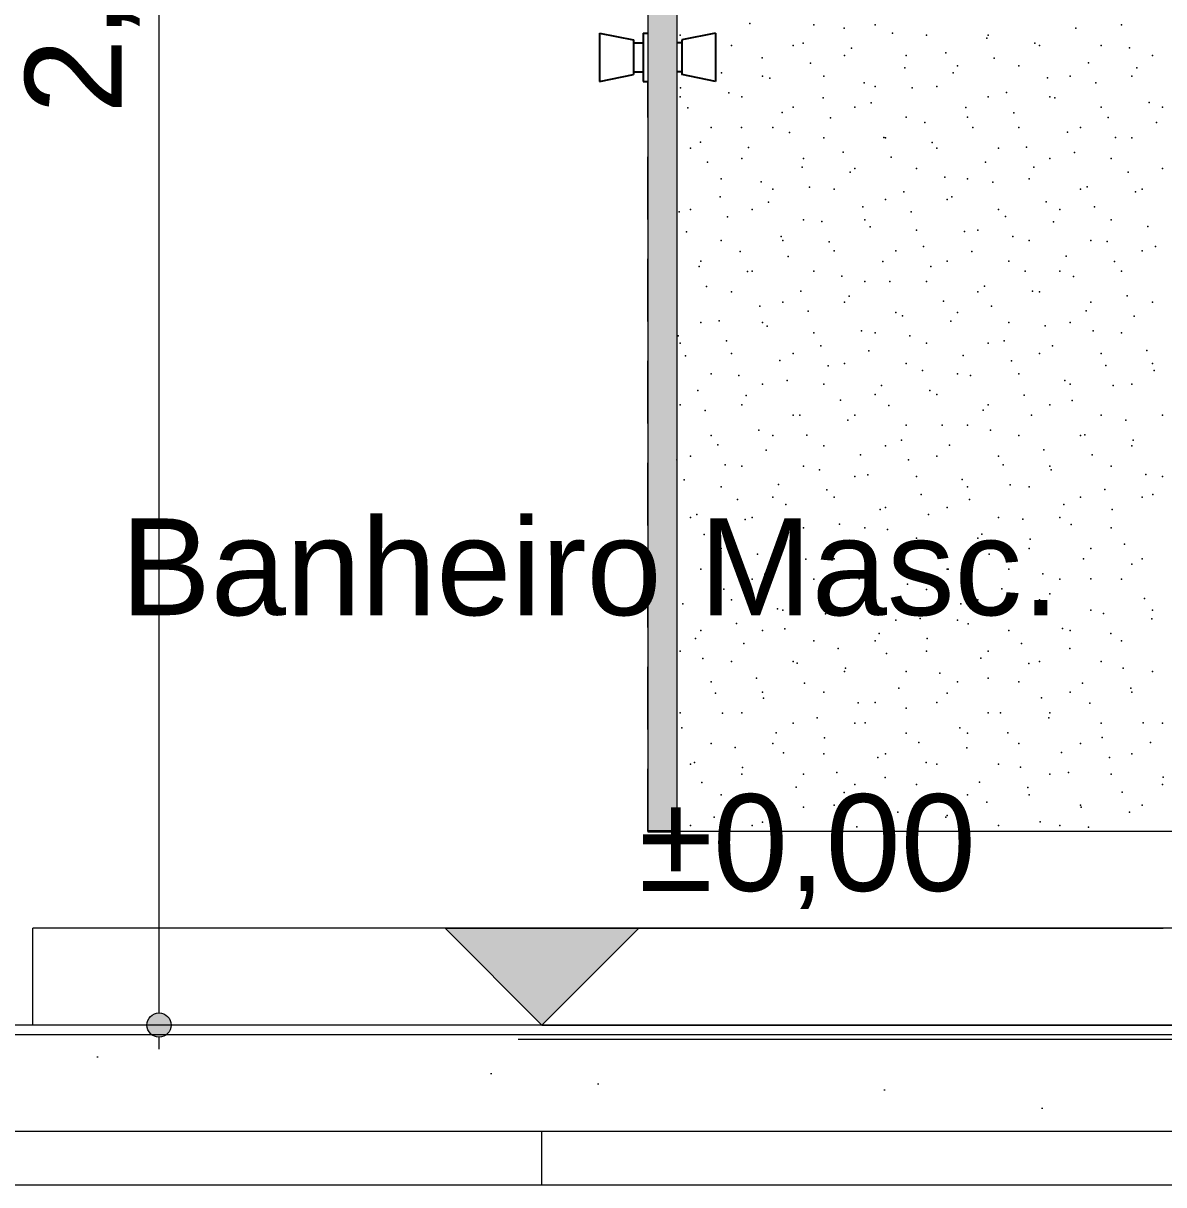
# Model space of a CAD drawing. Header units: metres. Extents: x -77 to 97, y 0 to 6.
# Drawn here: x -46.15 to -44.971, y -0.165 to 1.035 of the extents above; entities that cross this region are included whole.
import ezdxf

# ---------------------------------------------------------------- set-up
doc = ezdxf.new("R2010")
doc.units = ezdxf.units.M
doc.header["$MEASUREMENT"] = 0
for name, color, linetype, lineweight in [('0_Caneta_No__1', 7, 'Continuous', 35), ('LAJES.EST_Caneta_No__241', 7, 'Continuous', 13), ('LAJES.EST_Caneta_No__4', 7, 'Continuous', 20), ('LAJES.EST_Caneta_No__7', 7, 'Continuous', 13), ('PAREDE.ARQ_Caneta_No__1', 7, 'Continuous', 35), ('PAREDE.ARQ_Caneta_No__241', 7, 'Continuous', 13), ('PISO - Rodapé_Caneta_No__11', 7, 'Continuous', 5), ('Portas Archicad_Caneta_No__3', 7, 'Continuous', 25)]:
    doc.layers.add(name, color=color, linetype=linetype, lineweight=lineweight)
doc.layers.add('COTAS CORTE', color=7, linetype='Continuous')
for name, color, linetype, lineweight, true_color in [('COTAS CORTE_Caneta_No__25', 7, 'Continuous', 13, 0x982312), ('LAJES.EST_Caneta_No__16', 7, 'Continuous', 0, 0xc9c9c9), ('LAJES.EST_Caneta_No__254', 7, 'Continuous', 0, 0xd1c9ad), ('LAJES.EST_Caneta_No__97', 7, 'Continuous', 5, 0x6b6b6b), ('PAREDE.ARQ_Caneta_No__97', 7, 'Continuous', 5, 0x6b6b6b), ('Portas Archicad_Caneta_No__97', 7, 'Continuous', 5, 0x6b6b6b)]:
    doc.layers.add(name, color=color, linetype=linetype, lineweight=lineweight, true_color=true_color)
doc.styles.add('ESTILO_GERADO_1', font='arial.ttf')
doc.dimstyles.new('ESTILO_GERADO__5', dxfattribs={"dimtxt": 0.1, "dimasz": 0.0475, "dimexe": 0.18, "dimexo": 0.837656, "dimgap": 0, "dimtad": 1, "dimzin": 0, "dimdsep": 46, "dimtxsty": 'ESTILO_GERADO_1', "dimblk": 'ARROWHEAD_11', "dimblk1": 'ARROWHEAD_11', "dimblk2": 'ARROWHEAD_11', "dimcen": 0.09, "dimclrd": 256, "dimclre": 256, "dimclrt": 256, "dimadec": 0, "dimazin": 0, "dimtfac": 1, "dimtdec": 4, "dimtmove": 0, "dimatfit": 3, "dimfxl": 0, "dimtolj": 1, "dimtzin": 0, "dimarcsym": 0})
doc.dimstyles.new('ESTILO_GERADO__7', dxfattribs={"dimtxt": 0.1, "dimasz": 0.0475, "dimexe": 0.18, "dimexo": 0.479633, "dimgap": 0, "dimtad": 1, "dimzin": 0, "dimdsep": 46, "dimtxsty": 'ESTILO_GERADO_1', "dimblk": 'ARROWHEAD_11', "dimblk1": 'ARROWHEAD_11', "dimblk2": 'ARROWHEAD_11', "dimcen": 0.09, "dimclrd": 256, "dimclre": 256, "dimclrt": 256, "dimadec": 0, "dimazin": 0, "dimtfac": 1, "dimtdec": 4, "dimtmove": 0, "dimatfit": 3, "dimfxl": 0, "dimtolj": 1, "dimtzin": 0, "dimarcsym": 0})
doc.dimstyles.new('ESTILO_GERADO__8', dxfattribs={"dimtxt": 0.1, "dimasz": 0.0475, "dimexe": 0.18, "dimexo": 2.111193, "dimgap": 0, "dimtad": 1, "dimzin": 0, "dimdsep": 46, "dimtxsty": 'ESTILO_GERADO_1', "dimblk": 'ARROWHEAD_11', "dimblk1": 'ARROWHEAD_11', "dimblk2": 'ARROWHEAD_11', "dimcen": 0.09, "dimclrd": 256, "dimclre": 256, "dimclrt": 256, "dimadec": 0, "dimazin": 0, "dimtfac": 1, "dimtdec": 4, "dimtmove": 0, "dimatfit": 3, "dimfxl": 0, "dimtolj": 1, "dimtzin": 0, "dimarcsym": 0})

# ---------------------------------------------------------------- blocks, each defined once
blk = doc.blocks.new('*D18')
at = {"layer": 'COTAS CORTE_Caneta_No__25', "linetype": 'Continuous', "lineweight": 13, "true_color": 0x982312}
for points in [[(-43.7841, 3.16), (-43.7832, 3.1552), (-43.7804, 3.1512), (-43.7764, 3.1485), (-43.7716, 3.1475), (-43.7668, 3.1485), (-43.7628, 3.1512), (-43.7601, 3.1552), (-43.7591, 3.16), (-43.7601, 3.1648), (-43.7628, 3.1688), (-43.7668, 3.1715), (-43.7716, 3.1725), (-43.7764, 3.1715), (-43.7804, 3.1688), (-43.7832, 3.1648)], [(-43.7841, 3.15), (-43.7832, 3.1452), (-43.7804, 3.1412), (-43.7764, 3.1385), (-43.7716, 3.1375), (-43.7668, 3.1385), (-43.7628, 3.1412), (-43.7601, 3.1452), (-43.7591, 3.15), (-43.7601, 3.1548), (-43.7628, 3.1588), (-43.7668, 3.1615), (-43.7716, 3.1625), (-43.7764, 3.1615), (-43.7804, 3.1588), (-43.7832, 3.1548)], [(-43.7841, -0.015), (-43.7832, -0.0198), (-43.7804, -0.0238), (-43.7764, -0.0265), (-43.7716, -0.0275), (-43.7668, -0.0265), (-43.7628, -0.0238), (-43.7601, -0.0198), (-43.7591, -0.015), (-43.7601, -0.0102), (-43.7628, -0.0062), (-43.7668, -0.0035), (-43.7716, -0.0025), (-43.7764, -0.0035), (-43.7804, -0.0062), (-43.7832, -0.0102)]]:
    blk.add_hatch(color=24, dxfattribs=at).paths.add_polyline_path(points)
at = {"layer": 'COTAS CORTE_Caneta_No__25', "color": 24, "linetype": 'Continuous', "lineweight": 13, "true_color": 0x982312}
for p, q in [((-43.7841, 3.15), (-44.6093, 3.15)), ((-43.7247, 3.15), (-43.7591, 3.15)), ((-43.7716, -0.0025), (-43.7716, 3.1375)), ((-43.7841, -0.015), (-43.8185, -0.015)), ((-42.934, -0.015), (-43.7591, -0.015)), ((-43.7716, -0.04), (-43.7716, -0.0275))]:
    blk.add_line(p, q, dxfattribs=at)
for centre in [(-43.7716, 3.15), (-43.7716, -0.015)]:
    blk.add_circle(centre, 0.0125, dxfattribs=at)
at = {"layer": 'COTAS CORTE_Caneta_No__25', "color": 24, "lineweight": 13, "true_color": 0x982312, "char_height": 0.1, "attachment_point": 7, "rotation": 90, "style": 'ESTILO_GERADO_1'}
for s, insert in [('\\A1;{\\pql;\\fArial|b0|i0|c0|p0;\\W1.000000;0,01}', (-43.7916, 2.8706)), ('\\A1;{\\pql;\\fArial|b0|i0|c0|p0;\\W1.000000;3,16}', (-43.7916, 1.3006))]:
    blk.add_mtext(s, dxfattribs=dict(at, insert=insert))
blk = doc.blocks.new('ARROWHEAD_11')
at = {"color": 0, "linetype": 'Continuous', "lineweight": 0}
blk.add_line((0, 0), (-1, 0), dxfattribs=at)
at = {"color": 0, "linetype": 'Continuous', "lineweight": 0, "const_width": 0.25, "flags": 128}
blk.add_lwpolyline([(-0.125, 0, 1), (0.125, 0, 1)], format="xyb", close=True, dxfattribs=at)
blk = doc.blocks.new('*D34')
at = {"layer": 'COTAS CORTE_Caneta_No__25', "linetype": 'Continuous', "lineweight": 13, "true_color": 0x982312}
for points in [[(-46.0217, 2.15), (-46.0208, 2.1452), (-46.0181, 2.1412), (-46.014, 2.1385), (-46.0092, 2.1375), (-46.0044, 2.1385), (-46.0004, 2.1412), (-45.9977, 2.1452), (-45.9967, 2.15), (-45.9977, 2.1548), (-46.0004, 2.1588), (-46.0044, 2.1615), (-46.0092, 2.1625), (-46.014, 2.1615), (-46.0181, 2.1588), (-46.0208, 2.1548)], [(-46.0217, 0), (-46.0208, -0.0048), (-46.0181, -0.0088), (-46.014, -0.0115), (-46.0092, -0.0125), (-46.0044, -0.0115), (-46.0004, -0.0088), (-45.9977, -0.0048), (-45.9967, 0), (-45.9977, 0.0048), (-46.0004, 0.0088), (-46.0044, 0.0115), (-46.0092, 0.0125), (-46.014, 0.0115), (-46.0181, 0.0088), (-46.0208, 0.0048)]]:
    blk.add_hatch(color=24, dxfattribs=at).paths.add_polyline_path(points)
at = {"layer": 'COTAS CORTE_Caneta_No__25', "color": 24, "linetype": 'Continuous', "lineweight": 13, "true_color": 0x982312}
for p, q in [((-46.0092, 2.1625), (-46.0092, 2.175)), ((-46.0217, 2.15), (-46.4889, 2.15)), ((-45.9623, 2.15), (-45.9967, 2.15)), ((-46.0092, 0.0125), (-46.0092, 2.1375)), ((-46.0217, 0), (-46.4889, 0)), ((-45.9623, 0), (-45.9967, 0)), ((-46.0092, -0.025), (-46.0092, -0.0125))]:
    blk.add_line(p, q, dxfattribs=at)
for centre in [(-46.0092, 2.15), (-46.0092, 0)]:
    blk.add_circle(centre, 0.0125, dxfattribs=at)
at = {"layer": 'COTAS CORTE_Caneta_No__25', "color": 24, "lineweight": 13, "true_color": 0x982312, "insert": (-46.0292, 0.9415), "char_height": 0.1, "attachment_point": 7, "rotation": 90, "style": 'ESTILO_GERADO_1'}
blk.add_mtext('\\A1;{\\pql;\\fArial|b0|i0|c0|p0;\\W1.000000;2,15}', dxfattribs=at)
blk = doc.blocks.new('*D37')
at = {"layer": 'COTAS CORTE_Caneta_No__25', "linetype": 'Continuous', "lineweight": 13, "true_color": 0x982312}
for points in [[(-43.5392, 4.7), (-43.5383, 4.6952), (-43.5356, 4.6912), (-43.5315, 4.6885), (-43.5267, 4.6875), (-43.522, 4.6885), (-43.5179, 4.6912), (-43.5152, 4.6952), (-43.5142, 4.7), (-43.5152, 4.7048), (-43.5179, 4.7088), (-43.522, 4.7115), (-43.5267, 4.7125), (-43.5315, 4.7115), (-43.5356, 4.7088), (-43.5383, 4.7048)], [(-43.5392, -0.015), (-43.5383, -0.0198), (-43.5356, -0.0238), (-43.5315, -0.0265), (-43.5267, -0.0275), (-43.522, -0.0265), (-43.5179, -0.0238), (-43.5152, -0.0198), (-43.5142, -0.015), (-43.5152, -0.0102), (-43.5179, -0.0062), (-43.522, -0.0035), (-43.5267, -0.0025), (-43.5315, -0.0035), (-43.5356, -0.0062), (-43.5383, -0.0102)]]:
    blk.add_hatch(color=24, dxfattribs=at).paths.add_polyline_path(points)
at = {"layer": 'COTAS CORTE_Caneta_No__25', "color": 24, "linetype": 'Continuous', "lineweight": 13, "true_color": 0x982312}
for p, q in [((-43.5267, 4.7125), (-43.5267, 4.725)), ((-43.5392, 4.7), (-45.6379, 4.7)), ((-43.4799, 4.7), (-43.5142, 4.7)), ((-43.5267, -0.0025), (-43.5267, 4.6875)), ((-43.5392, -0.015), (-45.6379, -0.015)), ((-43.4799, -0.015), (-43.5142, -0.015)), ((-43.5267, -0.04), (-43.5267, -0.0275))]:
    blk.add_line(p, q, dxfattribs=at)
for centre in [(-43.5267, 4.7), (-43.5267, -0.015)]:
    blk.add_circle(centre, 0.0125, dxfattribs=at)
at = {"layer": 'COTAS CORTE_Caneta_No__25', "color": 24, "lineweight": 13, "true_color": 0x982312, "insert": (-43.5467, 2.209), "char_height": 0.1, "attachment_point": 7, "rotation": 90, "style": 'ESTILO_GERADO_1'}
blk.add_mtext('\\A1;{\\pql;\\fArial|b0|i0|c0|p0;\\W1.000000;4,72}', dxfattribs=at)

msp = doc.modelspace()

# ---------------------------------------------------------------- hatches: boundary and pattern name
at = {"layer": 'COTAS CORTE_Caneta_No__25', "linetype": 'Continuous', "lineweight": 13, "true_color": 0x982312}
msp.add_hatch(color=24, dxfattribs=at).paths.add_polyline_path([(-45.6135, 0), (-45.5135, 0.1), (-45.7135, 0.1)])
at = {"layer": 'LAJES.EST_Caneta_No__254', "linetype": 'Continuous', "lineweight": 0, "true_color": 0xd1c9ad}
h = msp.add_hatch(dxfattribs=at)
h.set_pattern_fill('Haie_OD_0001', color=9, style=0, pattern_type=2)
h.set_pattern_definition([(45, (0, 0.5), (-0.159099, 0.159099), [0, -0.15, 0, -0.225]), (110, (0.5, 0.5), (0.2114308, 0.0769545), [0, -0.11, 0, -0.19])])
h.paths.add_polyline_path([(-50.5157, 0), (-50.5157, -0.01), (-44.014, -0.01), (-44.014, 0)])
at = {"layer": 'LAJES.EST_Caneta_No__97', "linetype": 'Continuous', "lineweight": 5, "true_color": 0x6b6b6b}
h = msp.add_hatch(dxfattribs=at)
h.set_pattern_fill('AR_CONC_0001', color=251, style=0, pattern_type=2)
h.set_pattern_definition([(50, (0, 0), (-0.546554, 0.0478173), [0.05715, -0.62865]), (355, (0, 0), (-0.10573, 0.5731705), [0.04572, -0.502922]), (100.4514, (0.04555, -0.004), (0.440824, 0.525353), [0.04857, -0.534271]), (46.1842, (0, 0.1524), (-0.813237, 0.126127), [0.085725, -0.942975]), (96.6356, (0.0678, 0.1419), (0.712212, 0.742278), [0.072855, -0.801407]), (351.1842, (0, 0.1524), (0.712212, 0.742278), [0.06858, -0.754379]), (21, (0.0762, 0.1143), (-0.454843, 0.3067956), [0.05715, -0.62865]), (326, (0.0762, 0.1143), (0.185406, 0.552564), [0.04572, -0.50292]), (71.4514, (0.1141, 0.08873), (0.640249, 0.2457683), [0.04857, -0.53427]), (37.5, (0, 0), (0.0092658, 0.2536651), [0, -0.496824, 0, -0.51054, 0, -0.504825]), (7.5, (0, 0), (0.200459, 0.3005417), [0, -0.291084, 0, -0.485394, 0, -0.192405]), (327.5, (-0.16993, 0), (-0.4067718, 0.0171862), [0, -0.1905, 0, -0.59436, 0, -0.78867]), (317.5, (-0.24613, 0), (0.4443875, 0.0762795), [0, -0.24765, 0, -0.394716, 0, -0.56007])])
h.paths.add_polyline_path([(-50.5157, -0.11), (-44.014, -0.11), (-44.014, -0.01), (-50.5157, -0.01)])
at = {"layer": 'PAREDE.ARQ_Caneta_No__97', "linetype": 'Continuous', "lineweight": 5, "true_color": 0x6b6b6b}
h = msp.add_hatch(dxfattribs=at)
h.set_pattern_fill('cut_stone_0001', color=251, style=0, pattern_type=2)
h.set_pattern_definition([(45, (0, 0.05), (-0.015909903, 0.015909903), [0, -0.015, 0, -0.0225]), (110, (0.05, 0.05), (0.021143084, 0.007695453), [0, -0.011, 0, -0.019])])
h.paths.add_polyline_path([(-45.474, 2), (-45.504, 2), (-45.504, 0.2), (-45.474, 0.2)])

# ---------------------------------------------------------------- linework, layer by layer
at = {"layer": 'COTAS CORTE_Caneta_No__25', "color": 24, "linetype": 'Continuous', "lineweight": 13, "true_color": 0x982312}
for p, q in [((-45.6135, 0), (-45.7135, 0.1)), ((-45.7135, 0.1), (-45.5135, 0.1)), ((-45.5135, 0.1), (-45.6135, 0)), ((-45.5135, 0.1), (-44.9713, 0.1)), ((-45.6135, 0), (-45.6885, 0)), ((-45.6135, 0), (-43.7643, 0))]:
    msp.add_line(p, q, dxfattribs=at)
at = {"layer": 'LAJES.EST_Caneta_No__16', "color": 9, "linetype": 'Continuous', "lineweight": 0, "true_color": 0xc9c9c9}
msp.add_line((-53.814, -0.165), (-45.6136, -0.165), dxfattribs=at)
at = {"layer": 'LAJES.EST_Caneta_No__241', "color": 7, "linetype": 'Continuous', "lineweight": 13}
for q in [(-45.6136, -0.11), (-44.014, -0.165)]:
    msp.add_line((-45.6136, -0.165), q, dxfattribs=at)
at = {"layer": 'LAJES.EST_Caneta_No__4', "color": 7, "linetype": 'Continuous', "lineweight": 20}
msp.add_line((-44.014, -0.11), (-50.5157, -0.11), dxfattribs=at)
at = {"layer": 'LAJES.EST_Caneta_No__7', "color": 7, "linetype": 'Continuous', "lineweight": 13}
for p, q in [((-44.234, 0), (-47.2924, 0)), ((-44.014, -0.01), (-50.5157, -0.01))]:
    msp.add_line(p, q, dxfattribs=at)
at = {"layer": 'PAREDE.ARQ_Caneta_No__1', "color": 7, "linetype": 'Continuous', "lineweight": 35}
msp.add_line((-45.474, 0.2), (-45.504, 0.2), dxfattribs=at)
at = {"layer": 'PAREDE.ARQ_Caneta_No__241', "color": 7, "linetype": 'Continuous', "lineweight": 13}
for p, q in [((-45.504, 2), (-45.504, 0.2)), ((-45.474, 2), (-45.474, 0.2)), ((-44.7787, 0.2), (-45.474, 0.2))]:
    msp.add_line(p, q, dxfattribs=at)
at = {"layer": 'PAREDE.ARQ_Caneta_No__97', "color": 251, "linetype": 'Continuous', "lineweight": 5, "true_color": 0x6b6b6b}
for p in [(-45.3987, 1.0349), (-45.3326, 1.0334), (-45.269, 1.0334), (-45.0144, 1.0334), (-45.4705, 1.0228), (-45.3011, 1.03), (-45.2513, 1.0247), (-45.2159, 1.0228), (-45.1523, 1.0228), (-45.0616, 1.0299), (-45.4175, 1.0122), (-45.3538, 1.0122), (-45.3434, 1.0146), (-45.2936, 1.0093), (-45.1537, 1.0198), (-45.1039, 1.0145), (-45.0993, 1.0122), (-45.0356, 1.0122), (-45.0063, 1.0096), (-45.3857, 0.9992), (-45.3008, 1.0016), (-45.2372, 1.0016), (-45.196, 1.0044), (-45.1462, 0.9991), (-44.9826, 1.0016), (-45.3359, 0.9939), (-45.2383, 0.989), (-45.1841, 0.991), (-45.1205, 0.991), (-45.0486, 0.9942), (-44.9988, 0.9889), (-45.428, 0.9838), (-45.3856, 0.9803), (-45.3781, 0.9785), (-45.322, 0.9803), (-45.2806, 0.9736), (-45.1885, 0.9837), (-45.0909, 0.9788), (-45.0675, 0.9803), (-45.0411, 0.9735), (-45.0038, 0.9803), (-45.4702, 0.9684), (-45.4204, 0.9631), (-45.269, 0.9697), (-45.2308, 0.9683), (-45.2053, 0.9697), (-45.1332, 0.9634), (-45.4705, 0.9591), (-45.4069, 0.9591), (-45.3538, 0.9485), (-45.3229, 0.9582), (-45.2902, 0.9485), (-45.2731, 0.9529), (-45.1523, 0.9591), (-45.0887, 0.9591), (-45.0834, 0.9581), (-45.0356, 0.9485), (-44.9858, 0.9532), (-44.972, 0.9485), (-45.4627, 0.9478), (-45.3651, 0.9428), (-45.3153, 0.9375), (-45.2372, 0.9379), (-45.1755, 0.948), (-45.1735, 0.9379), (-45.1257, 0.9427), (-45.0281, 0.9378), (-45.4387, 0.9273), (-45.4074, 0.9274), (-45.375, 0.9273), (-45.2178, 0.9326), (-45.168, 0.9273), (-45.1205, 0.9273), (-45.0568, 0.9273), (-44.9783, 0.9325), (-45.3576, 0.9222), (-45.322, 0.9167), (-45.2601, 0.9172), (-45.2584, 0.9167), (-45.0704, 0.9224), (-45.0206, 0.9171), (-45.0038, 0.9167), (-45.4599, 0.9061), (-45.4497, 0.9121), (-45.3999, 0.9068), (-45.3023, 0.9018), (-45.2102, 0.9119), (-45.2053, 0.9061), (-45.1417, 0.9061), (-45.1127, 0.907), (-45.0629, 0.9017), (-45.4422, 0.8914), (-45.4069, 0.8955), (-45.3432, 0.8955), (-45.2525, 0.8966), (-45.155, 0.8916), (-45.0887, 0.8955), (-45.025, 0.8955), (-45.3446, 0.8865), (-45.2948, 0.8812), (-45.2902, 0.8849), (-45.2265, 0.8849), (-45.1972, 0.8762), (-45.1052, 0.8864), (-45.0076, 0.8814), (-44.972, 0.8849), (-45.4281, 0.8743), (-45.3869, 0.8711), (-45.3371, 0.8658), (-45.1735, 0.8743), (-45.1474, 0.871), (-45.1099, 0.8743), (-45.0499, 0.866), (-45.4292, 0.8557), (-45.375, 0.8637), (-45.3114, 0.8637), (-45.2584, 0.8531), (-45.2395, 0.8609), (-45.1947, 0.8531), (-45.1897, 0.8556), (-45.0568, 0.8637), (-45.0001, 0.8608), (-44.9932, 0.8637), (-45.4715, 0.8403), (-45.4599, 0.8425), (-45.3963, 0.8425), (-45.3794, 0.8504), (-45.2818, 0.8455), (-45.232, 0.8402), (-45.1417, 0.8425), (-45.0922, 0.8506), (-45.0781, 0.8425), (-45.0423, 0.8454), (-45.4217, 0.835), (-45.3432, 0.8319), (-45.3241, 0.8301), (-45.2796, 0.8319), (-45.1344, 0.8353), (-45.0846, 0.83), (-45.025, 0.8319), (-45.464, 0.8196), (-45.2743, 0.8248), (-45.2265, 0.8212), (-45.1767, 0.8199), (-45.1629, 0.8212), (-44.9871, 0.825), (-45.4281, 0.8106), (-45.3664, 0.8147), (-45.3644, 0.8106), (-45.3166, 0.8094), (-45.219, 0.8045), (-45.1269, 0.8146), (-45.1099, 0.8106), (-45.0462, 0.8106), (-45.0293, 0.8097), (-44.9795, 0.8044), (-45.4087, 0.7993), (-45.3589, 0.794), (-45.3114, 0.8), (-45.2478, 0.8), (-45.1692, 0.7992), (-45.0716, 0.7943), (-44.9932, 0.8), (-45.451, 0.7839), (-45.4493, 0.7894), (-45.2613, 0.7891), (-45.2115, 0.7838), (-45.1947, 0.7894), (-45.1311, 0.7894), (-45.0218, 0.789), (-45.4012, 0.7786), (-45.3963, 0.7788), (-45.3326, 0.7788), (-45.3036, 0.7737), (-45.2796, 0.7682), (-45.2538, 0.7684), (-45.2159, 0.7682), (-45.1139, 0.7789), (-45.0781, 0.7788), (-45.0641, 0.7736), (-45.0144, 0.7788), (-45.4434, 0.7632), (-45.4175, 0.7576), (-45.3459, 0.7583), (-45.1629, 0.7576), (-45.1562, 0.7635), (-45.1064, 0.7582), (-45.0993, 0.7576), (-45.3644, 0.747), (-45.3008, 0.747), (-45.2961, 0.753), (-45.1985, 0.7481), (-45.0462, 0.747), (-45.0088, 0.7533), (-44.9826, 0.747), (-45.3882, 0.7429), (-45.3383, 0.7376), (-45.2478, 0.7364), (-45.2408, 0.7327), (-45.1841, 0.7364), (-45.1487, 0.7428), (-45.0511, 0.7379), (-45.0013, 0.7326), (-45.4493, 0.7258), (-45.4304, 0.7275), (-45.3856, 0.7258), (-45.3806, 0.7222), (-45.191, 0.7274), (-45.1311, 0.7258), (-45.0934, 0.7225), (-45.0675, 0.7258), (-45.4727, 0.7121), (-45.3326, 0.7152), (-45.2831, 0.7173), (-45.269, 0.7152), (-45.2333, 0.712), (-45.0436, 0.7172), (-45.0144, 0.7152), (-45.4705, 0.7046), (-45.4229, 0.7068), (-45.3254, 0.7019), (-45.2755, 0.6966), (-45.2159, 0.7046), (-45.1523, 0.7046), (-45.1357, 0.7071), (-45.0859, 0.7018), (-44.9883, 0.6969), (-45.4652, 0.6915), (-45.4175, 0.694), (-45.3676, 0.6865), (-45.3538, 0.694), (-45.178, 0.6917), (-45.1282, 0.6864), (-45.0993, 0.694), (-45.0356, 0.694), (-45.4387, 0.6728), (-45.3178, 0.6812), (-45.3008, 0.6834), (-45.2372, 0.6834), (-45.2203, 0.6763), (-45.1841, 0.6728), (-45.1205, 0.6728), (-45.0306, 0.6815), (-44.9826, 0.6834), (-44.9808, 0.6762), (-45.4099, 0.6711), (-45.3856, 0.6621), (-45.3601, 0.6659), (-45.322, 0.6621), (-45.2625, 0.6609), (-45.1704, 0.671), (-45.0729, 0.6661), (-45.0675, 0.6621), (-45.0231, 0.6608), (-45.0038, 0.6621), (-45.4522, 0.6557), (-45.4024, 0.6505), (-45.269, 0.6515), (-45.2127, 0.6556), (-45.2053, 0.6515), (-45.1152, 0.6507), (-45.4705, 0.6409), (-45.4069, 0.6409), (-45.3048, 0.6455), (-45.255, 0.6403), (-45.1523, 0.6409), (-45.0887, 0.6409), (-45.0654, 0.6454), (-45.4447, 0.6351), (-45.3538, 0.6303), (-45.3471, 0.6301), (-45.2973, 0.6249), (-45.2902, 0.6303), (-45.1574, 0.6353), (-45.1076, 0.63), (-45.0356, 0.6303), (-45.0101, 0.6251), (-44.972, 0.6303), (-45.3894, 0.6148), (-45.2372, 0.6197), (-45.1997, 0.6199), (-45.1735, 0.6197), (-45.1499, 0.6147), (-45.4387, 0.6091), (-45.375, 0.6091), (-45.3396, 0.6095), (-45.242, 0.6045), (-45.1205, 0.6091), (-45.0568, 0.6091), (-45.0524, 0.6097), (-45.0025, 0.6044), (-45.4317, 0.5994), (-45.3819, 0.5941), (-45.322, 0.5985), (-45.2843, 0.5892), (-45.2584, 0.5985), (-45.1922, 0.5993), (-45.0946, 0.5943), (-45.0448, 0.5891), (-45.0038, 0.5985), (-45.474, 0.584), (-45.4599, 0.5879), (-45.4242, 0.5787), (-45.4069, 0.5773), (-45.3432, 0.5773), (-45.2345, 0.5839), (-45.2053, 0.5879), (-45.1417, 0.5879), (-45.1369, 0.5789), (-45.0887, 0.5773), (-45.025, 0.5773), (-45.3266, 0.5738), (-45.2902, 0.5667), (-45.2768, 0.5685), (-45.2265, 0.5667), (-45.0871, 0.5737), (-44.9895, 0.5687), (-44.972, 0.5667), (-45.4664, 0.5633), (-45.4281, 0.5561), (-45.3689, 0.5584), (-45.3191, 0.5531), (-45.1792, 0.5636), (-45.1735, 0.5561), (-45.1294, 0.5583), (-45.1099, 0.5561), (-45.0318, 0.5533), (-45.4112, 0.543), (-45.375, 0.5455), (-45.3114, 0.5455), (-45.2215, 0.5482), (-45.1717, 0.5429), (-45.0568, 0.5455), (-44.9932, 0.5455), (-44.982, 0.5481), (-45.3614, 0.5377), (-45.2638, 0.5328), (-45.2584, 0.5349), (-45.1947, 0.5349), (-45.0741, 0.538), (-45.0243, 0.5327), (-45.4599, 0.5243), (-45.4535, 0.5276), (-45.4036, 0.5223), (-45.3963, 0.5243), (-45.3061, 0.5174), (-45.214, 0.5275), (-45.1417, 0.5243), (-45.1164, 0.5226), (-45.0781, 0.5243), (-45.0666, 0.5173), (-45.4459, 0.5069), (-45.3432, 0.5137), (-45.2796, 0.5137), (-45.2563, 0.5121), (-45.1587, 0.5072), (-45.025, 0.5137), (-45.4281, 0.4924), (-45.3644, 0.4924), (-45.3484, 0.502), (-45.2985, 0.4967), (-45.2265, 0.5031), (-45.1629, 0.5031), (-45.1099, 0.4924), (-45.1089, 0.5019), (-45.0462, 0.4924), (-45.0113, 0.497), (-45.3906, 0.4866), (-45.3408, 0.4813), (-45.3114, 0.4818), (-45.2478, 0.4818), (-45.201, 0.4918), (-45.1512, 0.4865), (-45.0536, 0.4816), (-44.9932, 0.4818), (-45.4493, 0.4712), (-45.4329, 0.4712), (-45.2433, 0.4764), (-45.1947, 0.4712), (-45.1935, 0.4711), (-45.1311, 0.4712), (-45.0038, 0.4763), (-45.3963, 0.4606), (-45.3831, 0.4659), (-45.3326, 0.4606), (-45.2856, 0.461), (-45.0959, 0.4662), (-45.0781, 0.4606), (-45.0461, 0.4609), (-45.0144, 0.4606), (-45.4254, 0.4505), (-45.3278, 0.4456), (-45.2796, 0.45), (-45.2357, 0.4557), (-45.2159, 0.45), (-45.1382, 0.4508), (-45.0884, 0.4455), (-45.4677, 0.4351), (-45.4175, 0.4394), (-45.278, 0.4403), (-45.1805, 0.4354), (-45.1629, 0.4394), (-45.0993, 0.4394), (-44.9908, 0.4406), (-45.3701, 0.4302), (-45.3644, 0.4288), (-45.3203, 0.4249), (-45.3008, 0.4288), (-45.1306, 0.4301), (-45.0462, 0.4288), (-45.0331, 0.4252), (-44.9826, 0.4288), (-45.4124, 0.4148), (-45.3626, 0.4095), (-45.2478, 0.4182), (-45.2227, 0.42), (-45.1841, 0.4182), (-45.1729, 0.4147), (-45.0754, 0.4098), (-44.9833, 0.4199), (-45.4547, 0.3994), (-45.4493, 0.4076), (-45.3856, 0.4076), (-45.3326, 0.397), (-45.269, 0.397), (-45.265, 0.4046), (-45.2152, 0.3993), (-45.1311, 0.4076), (-45.0675, 0.4076), (-45.0256, 0.4045), (-45.0144, 0.397), (-45.4705, 0.3864), (-45.4049, 0.3942), (-45.3073, 0.3892), (-45.2159, 0.3864), (-45.1523, 0.3864), (-45.1177, 0.3944), (-45.0678, 0.3891), (-45.4472, 0.3788), (-45.4175, 0.3758), (-45.3538, 0.3758), (-45.3496, 0.3738), (-45.2575, 0.3839), (-45.1599, 0.379), (-45.1101, 0.3737), (-45.0993, 0.3758), (-45.0356, 0.3758), (-45.3008, 0.3652), (-45.2998, 0.3686), (-45.2372, 0.3652), (-45.2022, 0.3636), (-45.0126, 0.3688), (-44.9826, 0.3652), (-45.4387, 0.3546), (-45.3919, 0.3584), (-45.3421, 0.3532), (-45.2445, 0.3482), (-45.1841, 0.3546), (-45.1524, 0.3583), (-45.1205, 0.3546), (-45.0548, 0.3534), (-45.005, 0.3481), (-45.4342, 0.3431), (-45.3856, 0.344), (-45.3844, 0.3378), (-45.322, 0.344), (-45.1947, 0.343), (-45.0971, 0.338), (-45.0675, 0.344), (-45.0038, 0.344), (-45.2868, 0.3328), (-45.269, 0.3333), (-45.237, 0.3276), (-45.2053, 0.3333), (-45.0473, 0.3327), (-45.4705, 0.3227), (-45.4267, 0.3224), (-45.4069, 0.3227), (-45.3538, 0.3121), (-45.3291, 0.3175), (-45.2902, 0.3121), (-45.2793, 0.3122), (-45.1523, 0.3227), (-45.1394, 0.3226), (-45.0896, 0.3174), (-45.0887, 0.3227), (-45.0356, 0.3121), (-44.992, 0.3124), (-44.972, 0.3121), (-45.4689, 0.307), (-45.3714, 0.3021), (-45.2372, 0.3015), (-45.1817, 0.3072), (-45.1735, 0.3015), (-45.1319, 0.302), (-45.4387, 0.2909), (-45.375, 0.2909), (-45.3216, 0.2968), (-45.224, 0.2919), (-45.1205, 0.2909), (-45.0568, 0.2909), (-45.0343, 0.297), (-44.9845, 0.2918), (-45.4137, 0.2867), (-45.3638, 0.2814), (-45.322, 0.2803), (-45.2663, 0.2765), (-45.2584, 0.2803), (-45.1742, 0.2866), (-45.0766, 0.2816), (-45.0268, 0.2764), (-45.0038, 0.2803), (-45.4599, 0.2697), (-45.4559, 0.2713), (-45.4061, 0.266), (-45.2165, 0.2712), (-45.2053, 0.2697), (-45.1417, 0.2697), (-45.1189, 0.2663), (-45.4069, 0.2591), (-45.3432, 0.2591), (-45.3086, 0.2611), (-45.2588, 0.2558), (-45.0887, 0.2591), (-45.0691, 0.261), (-45.025, 0.2591), (-44.9715, 0.256), (-45.4484, 0.2506), (-45.3508, 0.2457), (-45.301, 0.2404), (-45.2902, 0.2485), (-45.2265, 0.2485), (-45.1612, 0.2509), (-45.1114, 0.2456), (-45.0138, 0.2407), (-44.972, 0.2485), (-45.4281, 0.2379), (-45.3931, 0.2303), (-45.2035, 0.2355), (-45.1735, 0.2379), (-45.1537, 0.2302), (-45.1099, 0.2379), (-45.375, 0.2273), (-45.3433, 0.225), (-45.3114, 0.2273), (-45.2584, 0.2167), (-45.2458, 0.2201), (-45.1947, 0.2167), (-45.0568, 0.2273), (-45.0561, 0.2253), (-45.0063, 0.22), (-44.9932, 0.2273), (-45.4599, 0.2061), (-45.4354, 0.2149), (-45.3963, 0.2061), (-45.3856, 0.2096), (-45.288, 0.2047), (-45.1959, 0.2148), (-45.1417, 0.2061), (-45.0984, 0.2099), (-45.0781, 0.2061), (-45.0486, 0.2046)]:
    msp.add_point(p, dxfattribs=at)
at = {"layer": 'PISO - Rodapé_Caneta_No__11', "color": 7, "linetype": 'Continuous', "lineweight": 5}
for p in [(-46.1396, 0), (-44.8028, 0.1)]:
    msp.add_line(p, (-46.1396, 0.1), dxfattribs=at)
at = {"layer": 'Portas Archicad_Caneta_No__3', "color": 7, "linetype": 'Continuous', "lineweight": 25}
for p, q in [((-45.554, 1.025), (-45.554, 1.0217)), ((-45.554, 1.025), (-45.519, 1.018)), ((-45.554, 1.0217), (-45.554, 1.0125)), ((-45.509, 1.025), (-45.509, 1.0217)), ((-45.509, 1.025), (-45.504, 1.025)), ((-45.509, 1.0217), (-45.509, 1.0125)), ((-45.434, 1.025), (-45.469, 1.018)), ((-45.434, 1.025), (-45.434, 1.0217)), ((-45.434, 1.0217), (-45.434, 1.0125)), ((-45.554, 1.0125), (-45.554, 1)), ((-45.519, 1.018), (-45.519, 1.0156)), ((-45.519, 1.0156), (-45.519, 1.009)), ((-45.519, 1.015), (-45.509, 1.015)), ((-45.519, 1.009), (-45.519, 1)), ((-45.509, 1.0125), (-45.509, 1)), ((-45.469, 1.015), (-45.474, 1.015)), ((-45.469, 1.018), (-45.469, 1.0156)), ((-45.469, 1.0156), (-45.469, 1.009)), ((-45.469, 1.009), (-45.469, 1)), ((-45.434, 1.0125), (-45.434, 1)), ((-45.554, 1), (-45.554, 0.9875)), ((-45.519, 1), (-45.519, 0.991)), ((-45.509, 1), (-45.509, 0.9875)), ((-45.469, 1), (-45.469, 0.991)), ((-45.434, 1), (-45.434, 0.9875)), ((-45.554, 0.9875), (-45.554, 0.9783)), ((-45.519, 0.991), (-45.519, 0.9844)), ((-45.519, 0.985), (-45.509, 0.985)), ((-45.519, 0.9844), (-45.519, 0.982)), ((-45.509, 0.9875), (-45.509, 0.9783)), ((-45.469, 0.985), (-45.474, 0.985)), ((-45.469, 0.991), (-45.469, 0.9844)), ((-45.469, 0.9844), (-45.469, 0.982)), ((-45.434, 0.9875), (-45.434, 0.9783)), ((-45.554, 0.975), (-45.519, 0.982)), ((-45.554, 0.9783), (-45.554, 0.975)), ((-45.509, 0.9783), (-45.509, 0.975)), ((-45.509, 0.975), (-45.504, 0.975)), ((-45.434, 0.975), (-45.469, 0.982)), ((-45.434, 0.9783), (-45.434, 0.975))]:
    msp.add_line(p, q, dxfattribs=at)
at = {"layer": 'Portas Archicad_Caneta_No__97', "color": 251, "linetype": 'Continuous', "lineweight": 5, "true_color": 0x6b6b6b}
for p, q in [((-45.5041, 0.9377), (-45.5041, 0.975)), ((-45.5041, 0.8323), (-45.5041, 0.8972)), ((-45.5041, 0.7269), (-45.5041, 0.7918)), ((-45.5041, 0.6216), (-45.5041, 0.6864)), ((-45.5041, 0.5162), (-45.5041, 0.581)), ((-45.5041, 0.4108), (-45.5041, 0.4756)), ((-45.5041, 0.3054), (-45.5041, 0.3702)), ((-45.5041, 0.2), (-45.5041, 0.2649))]:
    msp.add_line(p, q, dxfattribs=at)

# ---------------------------------------------------------------- texts
at = {"layer": '0_Caneta_No__1', "color": 7, "linetype": 'Continuous', "lineweight": 35, "insert": (-46.0489, 0.5235), "char_height": 0.1, "attachment_point": 1, "style": 'ESTILO_GERADO_1'}
msp.add_mtext('\\A1;{\\pql;\\fArial|b0|i0|c0|p0;\\W1.000000;Banheiro \\fArial|b0|i0|c0|p0;\\W1.000000;Masc.}', dxfattribs=at)
at = {"layer": 'COTAS CORTE_Caneta_No__25', "color": 24, "lineweight": 13, "true_color": 0x982312, "insert": (-45.5135, 0.12), "char_height": 0.1, "attachment_point": 7, "style": 'ESTILO_GERADO_1'}
msp.add_mtext('\\A1;{\\pql;\\fArial|b0|i0|c0|p0;\\W1.000000;±0,00}', dxfattribs=at)

# ---------------------------------------------------------------- dimensions: what is measured, and where the dimension line sits
at = {"layer": 'COTAS CORTE', "color": 24, "linetype": 'Continuous', "lineweight": 13, "true_color": 0x982312}
for base, p1, p2, dimstyle, picture, middle in [((-43.5267466608, 4.7), (-44.0140342478, -0.015), (-44.0140342478, 4.7), 'ESTILO_GERADO__8', '*D37', (-43.5967466611, 2.3384980147)), ((-43.77160876, 3.14999998), (-44.01403425, -0.015), (-45.76320091, 3.14999998), 'ESTILO_GERADO__5', '*D18', (-43.84160876, 1.43003801)), ((-46.0092, 2.15), (-46.1596, 0), (-46.1596, 2.15), 'ESTILO_GERADO__7', '*D34', (-46.0792, 1.071))]:
    dim = msp.add_linear_dim(base=base, p1=p1, p2=p2, angle=90, dimstyle=dimstyle, dxfattribs=at)
    dim.commit()
    dim.dimension.update_dxf_attribs({"geometry": picture, "text_midpoint": middle, "dimtype": 160, "text_rotation": 90})

doc.saveas('drawing.dxf')
